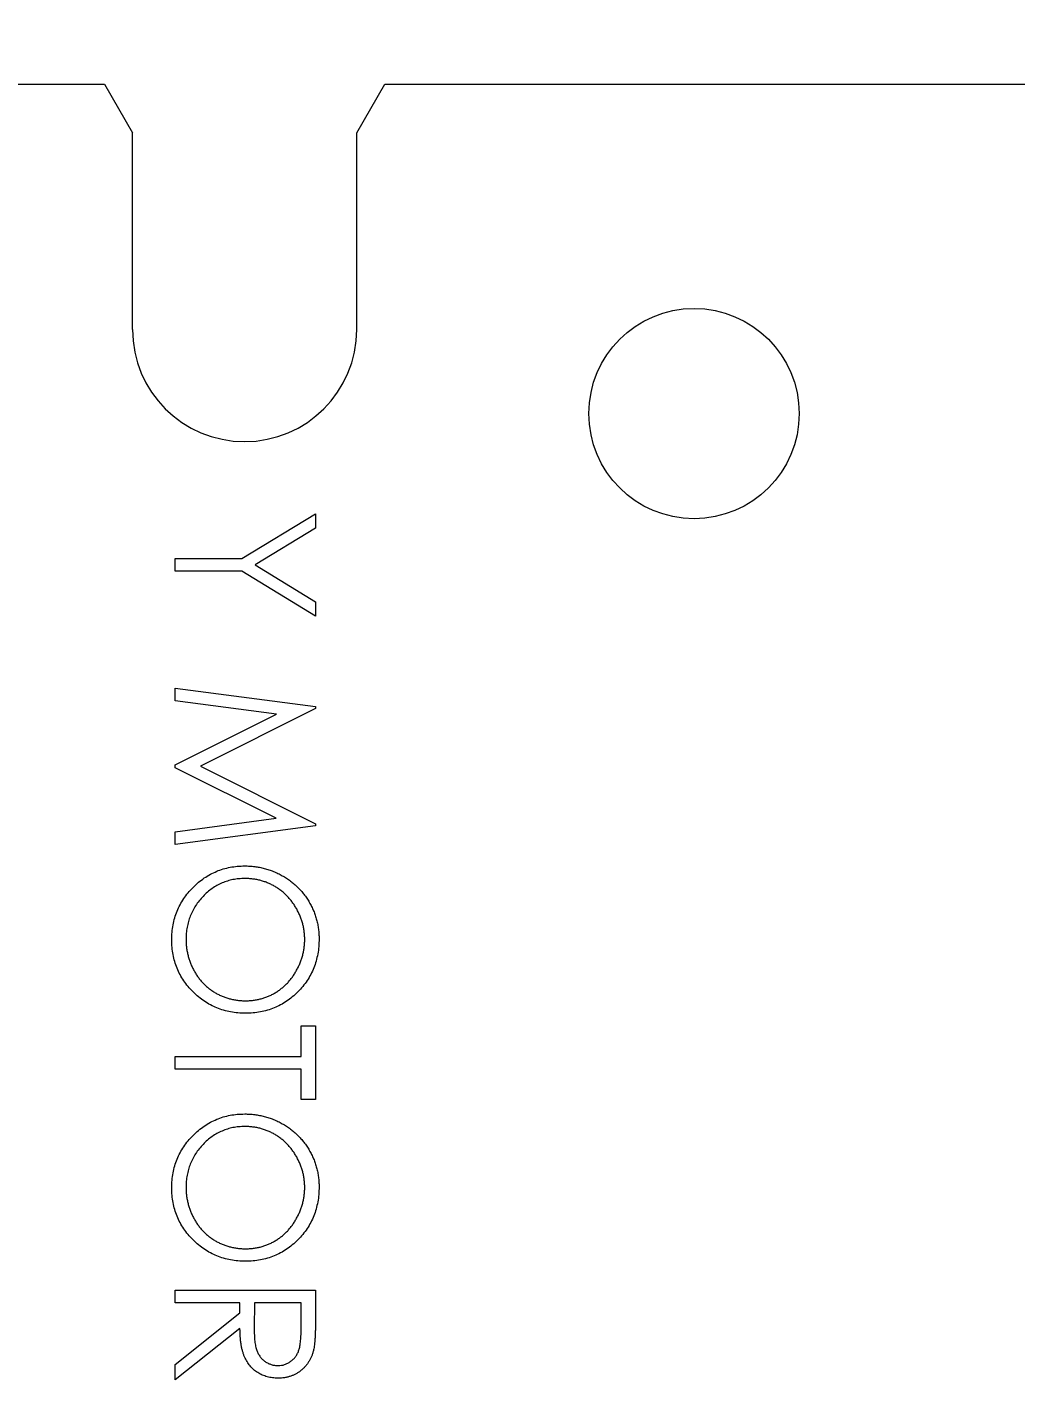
# Model space of a CAD drawing. Header units: millimetres. Extents: x 5 to 292, y 3 to 208.
# Drawn here: x 48.5 to 55.55, y 131.26 to 140.91 of the extents above; entities that cross this region are included whole.
import ezdxf

# ---------------------------------------------------------------- set-up
doc = ezdxf.new("R2010")
doc.units = ezdxf.units.MM
doc.layers.add('DIMENSIONS', color=179, linetype='Continuous')
doc.styles.add('SLDTEXTSTYLE1', font='TXT', dxfattribs={"width": 0.75})
doc.dimstyles.new('SLDDIMSTYLE1', dxfattribs={"dimtxt": 3.5, "dimasz": 3.302, "dimexe": 0, "dimexo": 0.0625, "dimgap": 0.875, "dimtad": 2, "dimlfac": 2, "dimrnd": 1e-09, "dimzin": 12, "dimdsep": 46, "dimtxsty": 'SLDTEXTSTYLE1', "dimblk1": 'CLOSED', "dimblk2": 'CLOSED', "dimsah": 1, "dimcen": 0.09, "dimadec": 0, "dimazin": 3, "dimtfac": 1, "dimtofl": 0, "dimtmove": 0, "dimatfit": 3, "dimldrblk": 'CLOSED', "dimfxl": 1, "dimfrac": 2, "dimtolj": 1, "dimtzin": 12, "dimarcsym": 0})

# ---------------------------------------------------------------- blocks, each defined once
blk = doc.blocks.new('_CLOSED')
at = {"color": 0, "linetype": 'ByBlock', "lineweight": -2}
for p, q in [((-1, 0.166667), (0, 0)), ((-1, 0.166667), (-1, -0.166667)), ((0, 0), (-1, -0.166667)), ((0, 0), (-1, 0))]:
    blk.add_line(p, q, dxfattribs=at)
blk = doc.blocks.new('_D_1')
at = {"layer": 'DIMENSIONS'}
for p, q in [((16.7529, 136.6991), (16.7529, 148.9168)), ((284.8605, 133.6991), (284.8605, 148.9168)), ((16.7529, 147.9168), (284.8605, 147.9168))]:
    blk.add_line(p, q, dxfattribs=at)
at = {"layer": 'DIMENSIONS', "xscale": 3.302, "yscale": 3.302}
for p, rotation in [((16.7529, 147.9168, -27.8475), 180), ((284.8605, 147.9168, -27.8475), 360)]:
    blk.add_blockref('_CLOSED', p, dxfattribs=dict(at, rotation=rotation))
at = {"layer": 'DIMENSIONS', "insert": (153.2178, 152.4285), "char_height": 3.5, "attachment_point": 1, "style": 'SLDTEXTSTYLE1'}
blk.add_mtext('536.22', dxfattribs=at)

msp = doc.modelspace()

# ---------------------------------------------------------------- linework, layer by layer
at = {"color": 7, "linetype": 'Continuous', "lineweight": 15}
for p, q in [((48.0529, 140.4991), (49.0529, 140.4991)), ((49.0529, 140.4991), (49.2529, 140.1527)), ((50.8529, 140.1527), (51.0529, 140.4991)), ((51.0529, 140.4991), (55.8529, 140.4991)), ((49.2529, 138.7491), (49.2529, 140.1527)), ((50.8529, 138.7491), (50.8529, 140.1527)), ((50.0336, 137.1142), (50.5582, 137.4348)), ((50.5582, 137.4348), (50.5582, 137.332)), ((50.5582, 137.332), (50.1285, 137.0692)), ((49.5582, 137.1142), (50.0336, 137.1142)), ((49.5582, 137.0245), (49.5582, 137.1142)), ((50.1285, 137.0692), (50.5582, 136.8067)), ((50.0336, 137.0245), (49.5582, 137.0245)), ((50.5582, 136.704), (50.0336, 137.0245)), ((50.5582, 136.8067), (50.5582, 136.704)), ((49.5582, 136.1912), (50.5582, 136.0592)), ((49.5582, 136.1008), (49.5582, 136.1912)), ((50.2794, 136.0053), (49.5582, 136.1008)), ((49.5582, 135.6429), (50.2794, 136.0053)), ((50.5582, 136.0463), (49.7377, 135.6335)), ((50.5582, 136.0592), (50.5582, 136.0463)), ((49.5582, 135.6227), (49.5582, 135.6429)), ((50.2778, 135.2617), (49.5582, 135.6227)), ((49.7377, 135.6335), (50.5582, 135.2216)), ((49.5582, 135.1659), (50.2778, 135.2617)), ((50.5582, 135.2216), (50.5582, 135.2086)), ((50.5582, 135.2086), (49.5582, 135.0758)), ((49.5582, 135.0758), (49.5582, 135.1659)), ((50.4557, 133.7809), (50.5582, 133.7809)), ((50.4557, 133.563), (50.4557, 133.7809)), ((50.5582, 133.7809), (50.5582, 133.2553)), ((49.5582, 133.563), (50.4557, 133.563)), ((49.5582, 133.4732), (49.5582, 133.563)), ((50.4557, 133.4732), (49.5582, 133.4732)), ((50.4557, 133.2553), (50.4557, 133.4732)), ((50.5582, 133.2553), (50.4557, 133.2553)), ((49.5582, 131.8065), (49.5582, 131.8963)), ((49.5582, 131.8963), (50.5582, 131.8963)), ((50.5582, 131.8963), (50.5582, 131.6962)), ((50.0198, 131.8065), (49.5582, 131.8065)), ((50.0198, 131.7336), (50.0198, 131.8065)), ((50.1223, 131.8065), (50.1209, 131.6235)), ((50.4557, 131.8065), (50.1223, 131.8065)), ((50.4557, 131.619), (50.4557, 131.8065)), ((49.5582, 131.3662), (50.0198, 131.7336)), ((50.0198, 131.6227), (49.5582, 131.2553)), ((49.5582, 131.2553), (49.5582, 131.3662))]:
    msp.add_line(p, q, dxfattribs=at)
msp.add_circle((53.2579, 138.1491), 0.75, dxfattribs=at)
msp.add_arc((50.0529, 138.7491), 0.8, 180, 0, dxfattribs=at)
for points, knots in [([(49.5326, 134.3947), (49.533, 134.4128), (49.5339, 134.4485), (49.5414, 134.501), (49.5531, 134.5513), (49.5698, 134.5995), (49.5914, 134.6454), (49.6178, 134.6893), (49.649, 134.7309), (49.6845, 134.7698), (49.7231, 134.8055), (49.7645, 134.8365), (49.8078, 134.8629), (49.8532, 134.8844), (49.9005, 134.9015), (49.9499, 134.9131), (50.0012, 134.9206), (50.0361, 134.9215), (50.0538, 134.9219)], [0, 0, 0, 0, 0.065819, 0.129747, 0.192072, 0.253459, 0.31457, 0.37628, 0.439026, 0.503267, 0.567493, 0.629705, 0.691, 0.751452, 0.812004, 0.87315, 0.935635, 1, 1, 1, 1]), ([(50.0538, 134.9219), (50.0657, 134.9218), (50.0894, 134.9215), (50.1245, 134.9178), (50.159, 134.9125), (50.1929, 134.9049), (50.226, 134.895), (50.2586, 134.8832), (50.2904, 134.8689), (50.3215, 134.8527), (50.3514, 134.8347), (50.3796, 134.8147), (50.4065, 134.7935), (50.4312, 134.7703), (50.4546, 134.7459), (50.4762, 134.7198), (50.4963, 134.6921), (50.5145, 134.6628), (50.5309, 134.6327), (50.5449, 134.6016), (50.557, 134.5699), (50.5668, 134.5377), (50.5745, 134.5048), (50.5798, 134.4713), (50.5834, 134.4372), (50.5837, 134.4143), (50.5839, 134.4027)], [0, 0, 0, 0, 0.043209, 0.085873, 0.12812, 0.170152, 0.211918, 0.253753, 0.296006, 0.338443, 0.381015, 0.42282, 0.464089, 0.505126, 0.545975, 0.586985, 0.628339, 0.670084, 0.711992, 0.753039, 0.794049, 0.834886, 0.875498, 0.916547, 0.958004, 1, 1, 1, 1]), ([(50.0542, 134.8322), (50.0398, 134.8318), (50.0114, 134.8311), (49.9697, 134.8248), (49.9297, 134.8152), (49.8915, 134.8009), (49.8548, 134.7831), (49.82, 134.7611), (49.787, 134.735), (49.7561, 134.7054), (49.7278, 134.673), (49.703, 134.6387), (49.6821, 134.6026), (49.665, 134.5649), (49.6514, 134.5256), (49.6421, 134.4846), (49.636, 134.442), (49.6355, 134.413), (49.6352, 134.3983)], [0, 0, 0, 0, 0.064504, 0.126899, 0.187747, 0.24815, 0.308586, 0.369583, 0.431827, 0.49618, 0.560668, 0.623504, 0.68526, 0.746537, 0.808327, 0.870486, 0.934317, 1, 1, 1, 1]), ([(50.4813, 134.3983), (50.4812, 134.4078), (50.481, 134.4267), (50.4779, 134.4548), (50.4736, 134.4825), (50.4674, 134.5098), (50.459, 134.5367), (50.4494, 134.5633), (50.4376, 134.5895), (50.4243, 134.6151), (50.4096, 134.6399), (50.3933, 134.6634), (50.3758, 134.6855), (50.3572, 134.7062), (50.3372, 134.7254), (50.3163, 134.7436), (50.2937, 134.7599), (50.2702, 134.7749), (50.2457, 134.7884), (50.2205, 134.8003), (50.1944, 134.8101), (50.1676, 134.818), (50.1403, 134.8246), (50.1122, 134.8288), (50.0835, 134.8319), (50.0641, 134.8321), (50.0542, 134.8322)], [0, 0, 0, 0, 0.042023, 0.083645, 0.124984, 0.166247, 0.207702, 0.249631, 0.291742, 0.334743, 0.37746, 0.419556, 0.461044, 0.502096, 0.542891, 0.583801, 0.624864, 0.666225, 0.707399, 0.748557, 0.789655, 0.83074, 0.87207, 0.913993, 0.956498, 1, 1, 1, 1]), ([(50.0586, 133.8707), (50.0406, 133.8711), (50.0052, 133.872), (49.9532, 133.8794), (49.9031, 133.8912), (49.8552, 133.9079), (49.8093, 133.9294), (49.7656, 133.9559), (49.7241, 133.9871), (49.6851, 134.0225), (49.6494, 134.0612), (49.6183, 134.1027), (49.5915, 134.1461), (49.5701, 134.1919), (49.553, 134.2395), (49.5414, 134.2894), (49.5339, 134.3413), (49.533, 134.3767), (49.5326, 134.3947)], [0, 0, 0, 0, 0.065227, 0.128569, 0.19032, 0.251378, 0.312388, 0.373789, 0.436431, 0.500567, 0.564687, 0.627136, 0.688455, 0.749246, 0.810155, 0.871671, 0.934773, 1, 1, 1, 1]), ([(49.6352, 134.3983), (49.6353, 134.3884), (49.6356, 134.3688), (49.6383, 134.3396), (49.6426, 134.311), (49.6489, 134.2829), (49.6567, 134.2554), (49.6661, 134.2284), (49.6777, 134.2022), (49.6905, 134.1764), (49.7052, 134.1517), (49.7209, 134.1282), (49.7383, 134.1063), (49.7567, 134.0856), (49.7764, 134.0663), (49.7974, 134.0485), (49.8198, 134.0322), (49.8433, 134.0172), (49.8679, 134.0038), (49.8932, 133.9922), (49.9192, 133.9823), (49.9458, 133.9743), (49.9731, 133.9681), (50.0011, 133.9637), (50.0297, 133.9607), (50.0491, 133.9605), (50.0588, 133.9604)], [0, 0, 0, 0, 0.043633, 0.086538, 0.129177, 0.171436, 0.213416, 0.255266, 0.297369, 0.339941, 0.382347, 0.423953, 0.464871, 0.505572, 0.546003, 0.586568, 0.627065, 0.668271, 0.709549, 0.750428, 0.791096, 0.832027, 0.873136, 0.914611, 0.956956, 1, 1, 1, 1]), ([(50.5839, 134.4027), (50.5834, 134.3842), (50.5825, 134.3478), (50.5754, 134.2944), (50.5632, 134.2433), (50.547, 134.1943), (50.5253, 134.1479), (50.4991, 134.1037), (50.4681, 134.0619), (50.4326, 134.023), (50.3939, 133.9873), (50.3526, 133.956), (50.309, 133.9297), (50.2631, 133.9081), (50.2152, 133.8911), (50.1649, 133.8794), (50.1125, 133.872), (50.0768, 133.8711), (50.0586, 133.8707)], [0, 0, 0, 0, 0.06657, 0.130749, 0.193413, 0.254989, 0.316114, 0.377262, 0.439401, 0.502971, 0.566525, 0.628231, 0.689091, 0.749345, 0.81017, 0.87161, 0.934869, 1, 1, 1, 1]), ([(50.0588, 133.9604), (50.0685, 133.9605), (50.0877, 133.9607), (50.1162, 133.9637), (50.144, 133.9681), (50.171, 133.9743), (50.1973, 133.9823), (50.2229, 133.9922), (50.2478, 134.0038), (50.2719, 134.0172), (50.2951, 134.0322), (50.3173, 134.0487), (50.338, 134.0668), (50.3578, 134.086), (50.3763, 134.1069), (50.3934, 134.1294), (50.4096, 134.1531), (50.4242, 134.1782), (50.4377, 134.2042), (50.4493, 134.2308), (50.4591, 134.2578), (50.4675, 134.285), (50.4736, 134.3129), (50.4779, 134.341), (50.481, 134.3695), (50.4812, 134.3887), (50.4813, 134.3983)], [0, 0, 0, 0, 0.042915, 0.08513, 0.126473, 0.167453, 0.207976, 0.248249, 0.28875, 0.32967, 0.370537, 0.411129, 0.451819, 0.492406, 0.533486, 0.575263, 0.617441, 0.660672, 0.70394, 0.746868, 0.789079, 0.831104, 0.873238, 0.915166, 0.957381, 1, 1, 1, 1]), ([(49.5326, 132.6255), (49.533, 132.6436), (49.5339, 132.6793), (49.5414, 132.7317), (49.5531, 132.7821), (49.5698, 132.8303), (49.5914, 132.8762), (49.6178, 132.9201), (49.649, 132.9616), (49.6845, 133.0006), (49.7231, 133.0362), (49.7645, 133.0673), (49.8078, 133.0937), (49.8532, 133.1152), (49.9005, 133.1322), (49.9499, 133.1439), (50.0012, 133.1514), (50.0361, 133.1523), (50.0538, 133.1527)], [0, 0, 0, 0, 0.065819, 0.129747, 0.192072, 0.253459, 0.31457, 0.37628, 0.439026, 0.503267, 0.567493, 0.629705, 0.691, 0.751452, 0.812004, 0.87315, 0.935635, 1, 1, 1, 1]), ([(50.0538, 133.1527), (50.0657, 133.1525), (50.0894, 133.1522), (50.1245, 133.1486), (50.159, 133.1433), (50.1929, 133.1357), (50.226, 133.1257), (50.2586, 133.114), (50.2904, 133.0997), (50.3215, 133.0835), (50.3514, 133.0654), (50.3796, 133.0455), (50.4065, 133.0243), (50.4312, 133.0011), (50.4546, 132.9767), (50.4762, 132.9505), (50.4963, 132.9229), (50.5145, 132.8936), (50.5309, 132.8634), (50.5449, 132.8323), (50.557, 132.8007), (50.5668, 132.7684), (50.5745, 132.7356), (50.5798, 132.7021), (50.5834, 132.668), (50.5837, 132.645), (50.5839, 132.6335)], [0, 0, 0, 0, 0.043209, 0.085873, 0.12812, 0.170152, 0.211918, 0.253753, 0.296006, 0.338443, 0.381015, 0.42282, 0.464089, 0.505126, 0.545975, 0.586985, 0.628339, 0.670084, 0.711992, 0.753039, 0.794049, 0.834886, 0.875498, 0.916547, 0.958004, 1, 1, 1, 1]), ([(50.0542, 133.063), (50.0398, 133.0626), (50.0114, 133.0619), (49.9697, 133.0556), (49.9297, 133.0459), (49.8915, 133.0317), (49.8548, 133.0139), (49.82, 132.9919), (49.787, 132.9658), (49.7561, 132.9362), (49.7278, 132.9038), (49.703, 132.8694), (49.6821, 132.8334), (49.665, 132.7957), (49.6514, 132.7564), (49.6421, 132.7153), (49.636, 132.6728), (49.6355, 132.6438), (49.6352, 132.6291)], [0, 0, 0, 0, 0.064504, 0.126899, 0.187747, 0.24815, 0.308586, 0.369583, 0.431827, 0.49618, 0.560668, 0.623504, 0.68526, 0.746537, 0.808327, 0.870486, 0.934317, 1, 1, 1, 1]), ([(50.4813, 132.6291), (50.4812, 132.6386), (50.481, 132.6574), (50.4779, 132.6855), (50.4736, 132.7132), (50.4674, 132.7406), (50.459, 132.7675), (50.4494, 132.7941), (50.4376, 132.8203), (50.4243, 132.8459), (50.4096, 132.8707), (50.3933, 132.8942), (50.3758, 132.9162), (50.3572, 132.9369), (50.3372, 132.9562), (50.3163, 132.9744), (50.2937, 132.9907), (50.2702, 133.0057), (50.2457, 133.0191), (50.2205, 133.0311), (50.1944, 133.0408), (50.1676, 133.0488), (50.1403, 133.0554), (50.1122, 133.0596), (50.0835, 133.0626), (50.0641, 133.0628), (50.0542, 133.063)], [0, 0, 0, 0, 0.042023, 0.083645, 0.124984, 0.166247, 0.207702, 0.249631, 0.291742, 0.334743, 0.37746, 0.419556, 0.461044, 0.502096, 0.542891, 0.583801, 0.624864, 0.666225, 0.707399, 0.748557, 0.789655, 0.83074, 0.87207, 0.913993, 0.956498, 1, 1, 1, 1]), ([(50.0586, 132.1014), (50.0406, 132.1019), (50.0052, 132.1027), (49.9532, 132.1102), (49.9031, 132.1219), (49.8552, 132.1387), (49.8093, 132.1602), (49.7656, 132.1866), (49.7241, 132.2178), (49.6851, 132.2533), (49.6494, 132.292), (49.6183, 132.3335), (49.5915, 132.3769), (49.5701, 132.4227), (49.553, 132.4703), (49.5414, 132.5202), (49.5339, 132.5721), (49.533, 132.6075), (49.5326, 132.6255)], [0, 0, 0, 0, 0.065227, 0.128569, 0.19032, 0.251378, 0.312388, 0.373789, 0.436431, 0.500567, 0.564687, 0.627136, 0.688455, 0.749246, 0.810155, 0.871671, 0.934773, 1, 1, 1, 1]), ([(49.6352, 132.6291), (49.6353, 132.6192), (49.6356, 132.5996), (49.6383, 132.5704), (49.6426, 132.5417), (49.6489, 132.5137), (49.6567, 132.4862), (49.6661, 132.4592), (49.6777, 132.433), (49.6905, 132.4072), (49.7052, 132.3825), (49.7209, 132.3589), (49.7383, 132.3371), (49.7567, 132.3164), (49.7764, 132.2971), (49.7974, 132.2792), (49.8198, 132.263), (49.8433, 132.248), (49.8679, 132.2346), (49.8932, 132.2229), (49.9192, 132.2131), (49.9458, 132.2051), (49.9731, 132.1988), (50.0011, 132.1945), (50.0297, 132.1915), (50.0491, 132.1913), (50.0588, 132.1912)], [0, 0, 0, 0, 0.043633, 0.086538, 0.129177, 0.171436, 0.213416, 0.255266, 0.297369, 0.339941, 0.382347, 0.423953, 0.464871, 0.505572, 0.546003, 0.586568, 0.627065, 0.668271, 0.709549, 0.750428, 0.791096, 0.832027, 0.873136, 0.914611, 0.956956, 1, 1, 1, 1]), ([(50.5839, 132.6335), (50.5834, 132.615), (50.5825, 132.5786), (50.5754, 132.5251), (50.5632, 132.4741), (50.547, 132.4251), (50.5253, 132.3787), (50.4991, 132.3345), (50.4681, 132.2926), (50.4326, 132.2537), (50.3939, 132.2181), (50.3526, 132.1867), (50.309, 132.1604), (50.2631, 132.1388), (50.2152, 132.1219), (50.1649, 132.1102), (50.1125, 132.1027), (50.0768, 132.1019), (50.0586, 132.1014)], [0, 0, 0, 0, 0.06657, 0.130749, 0.193413, 0.254989, 0.316114, 0.377262, 0.439401, 0.502971, 0.566525, 0.628231, 0.689091, 0.749345, 0.81017, 0.87161, 0.934869, 1, 1, 1, 1]), ([(50.0588, 132.1912), (50.0685, 132.1913), (50.0877, 132.1915), (50.1162, 132.1945), (50.144, 132.1988), (50.171, 132.205), (50.1973, 132.2131), (50.2229, 132.2229), (50.2478, 132.2346), (50.2719, 132.248), (50.2951, 132.263), (50.3173, 132.2794), (50.338, 132.2975), (50.3578, 132.3168), (50.3763, 132.3377), (50.3934, 132.3602), (50.4096, 132.3839), (50.4242, 132.409), (50.4377, 132.4349), (50.4493, 132.4615), (50.4591, 132.4885), (50.4675, 132.5158), (50.4736, 132.5436), (50.4779, 132.5718), (50.481, 132.6003), (50.4812, 132.6194), (50.4813, 132.6291)], [0, 0, 0, 0, 0.042915, 0.08513, 0.126473, 0.167453, 0.207976, 0.248249, 0.28875, 0.32967, 0.370537, 0.411129, 0.451819, 0.492406, 0.533486, 0.575263, 0.617441, 0.660672, 0.70394, 0.746868, 0.789079, 0.831104, 0.873238, 0.915166, 0.957381, 1, 1, 1, 1]), ([(50.5582, 131.6962), (50.5582, 131.6828), (50.5581, 131.6572), (50.5576, 131.6204), (50.5563, 131.5871), (50.5551, 131.5571), (50.553, 131.5304), (50.5509, 131.5071), (50.5482, 131.4871), (50.5457, 131.4751), (50.5446, 131.4696)], [0, 0, 0, 0, 0.176258, 0.338434, 0.484822, 0.617158, 0.734698, 0.837385, 0.926372, 1, 1, 1, 1]), ([(50.2908, 131.2681), (50.2775, 131.2685), (50.2515, 131.2693), (50.2138, 131.277), (50.1786, 131.2895), (50.1459, 131.3067), (50.1165, 131.3287), (50.0907, 131.355), (50.0691, 131.3859), (50.0541, 131.4145), (50.0445, 131.4399), (50.0378, 131.4608), (50.0325, 131.4835), (50.0279, 131.508), (50.0243, 131.5342), (50.0218, 131.5621), (50.0201, 131.5918), (50.0199, 131.6122), (50.0198, 131.6227)], [0, 0, 0, 0, 0.07878, 0.153721, 0.226714, 0.299191, 0.37119, 0.443006, 0.516689, 0.593217, 0.633873, 0.676989, 0.7229, 0.771959, 0.824211, 0.879379, 0.937948, 1, 1, 1, 1]), ([(50.1209, 131.6235), (50.1209, 131.6149), (50.1209, 131.5983), (50.1221, 131.5744), (50.1234, 131.552), (50.1253, 131.5315), (50.1279, 131.5126), (50.1311, 131.4955), (50.1348, 131.4801), (50.1406, 131.4621), (50.1498, 131.442), (50.1631, 131.4202), (50.1798, 131.4017), (50.1989, 131.386), (50.22, 131.3734), (50.2427, 131.3645), (50.2664, 131.3588), (50.2828, 131.3582), (50.291, 131.3578)], [0, 0, 0, 0, 0.071668, 0.138913, 0.201185, 0.259124, 0.312255, 0.360682, 0.405086, 0.445102, 0.518778, 0.589462, 0.658462, 0.727283, 0.796322, 0.863175, 0.930949, 1, 1, 1, 1]), ([(50.291, 131.3578), (50.299, 131.3582), (50.315, 131.3589), (50.3383, 131.3644), (50.3603, 131.3738), (50.381, 131.3865), (50.3997, 131.4019), (50.4157, 131.42), (50.4289, 131.4402), (50.4373, 131.4592), (50.4425, 131.4761), (50.4462, 131.4908), (50.4491, 131.5074), (50.4514, 131.526), (50.4534, 131.5465), (50.4548, 131.569), (50.4556, 131.5934), (50.4556, 131.6103), (50.4557, 131.619)], [0, 0, 0, 0, 0.068814, 0.136365, 0.204019, 0.273064, 0.342913, 0.410965, 0.479169, 0.549308, 0.587652, 0.630647, 0.678879, 0.731934, 0.791111, 0.855283, 0.925086, 1, 1, 1, 1]), ([(50.5446, 131.4696), (50.5428, 131.4623), (50.5392, 131.4478), (50.5317, 131.427), (50.5229, 131.4071), (50.5126, 131.3883), (50.5008, 131.3707), (50.4875, 131.354), (50.4729, 131.3383), (50.4566, 131.324), (50.4395, 131.3106), (50.421, 131.2993), (50.4017, 131.2896), (50.3813, 131.2818), (50.3601, 131.2755), (50.3378, 131.2711), (50.3146, 131.2685), (50.2988, 131.2682), (50.2908, 131.2681)], [0, 0, 0, 0, 0.064217, 0.127064, 0.188745, 0.249132, 0.309453, 0.369827, 0.43065, 0.492352, 0.554072, 0.61569, 0.676798, 0.738439, 0.801317, 0.865185, 0.931641, 1, 1, 1, 1])]:
    msp.add_open_spline(points, degree=3, knots=knots, dxfattribs=at)

# ---------------------------------------------------------------- dimensions: what is measured, and where the dimension line sits
at = {"layer": 'DIMENSIONS'}
dim = msp.add_linear_dim(base=(284.8605, 147.9168), p1=(16.7529, 135.6991), p2=(284.8605, 132.6991), dimstyle='SLDDIMSTYLE1', dxfattribs=at)
dim.commit()
dim.dimension.update_dxf_attribs({"geometry": '_D_1', "text_midpoint": (160.3296, 147.9168), "dimtype": 160})

doc.saveas('drawing.dxf')
